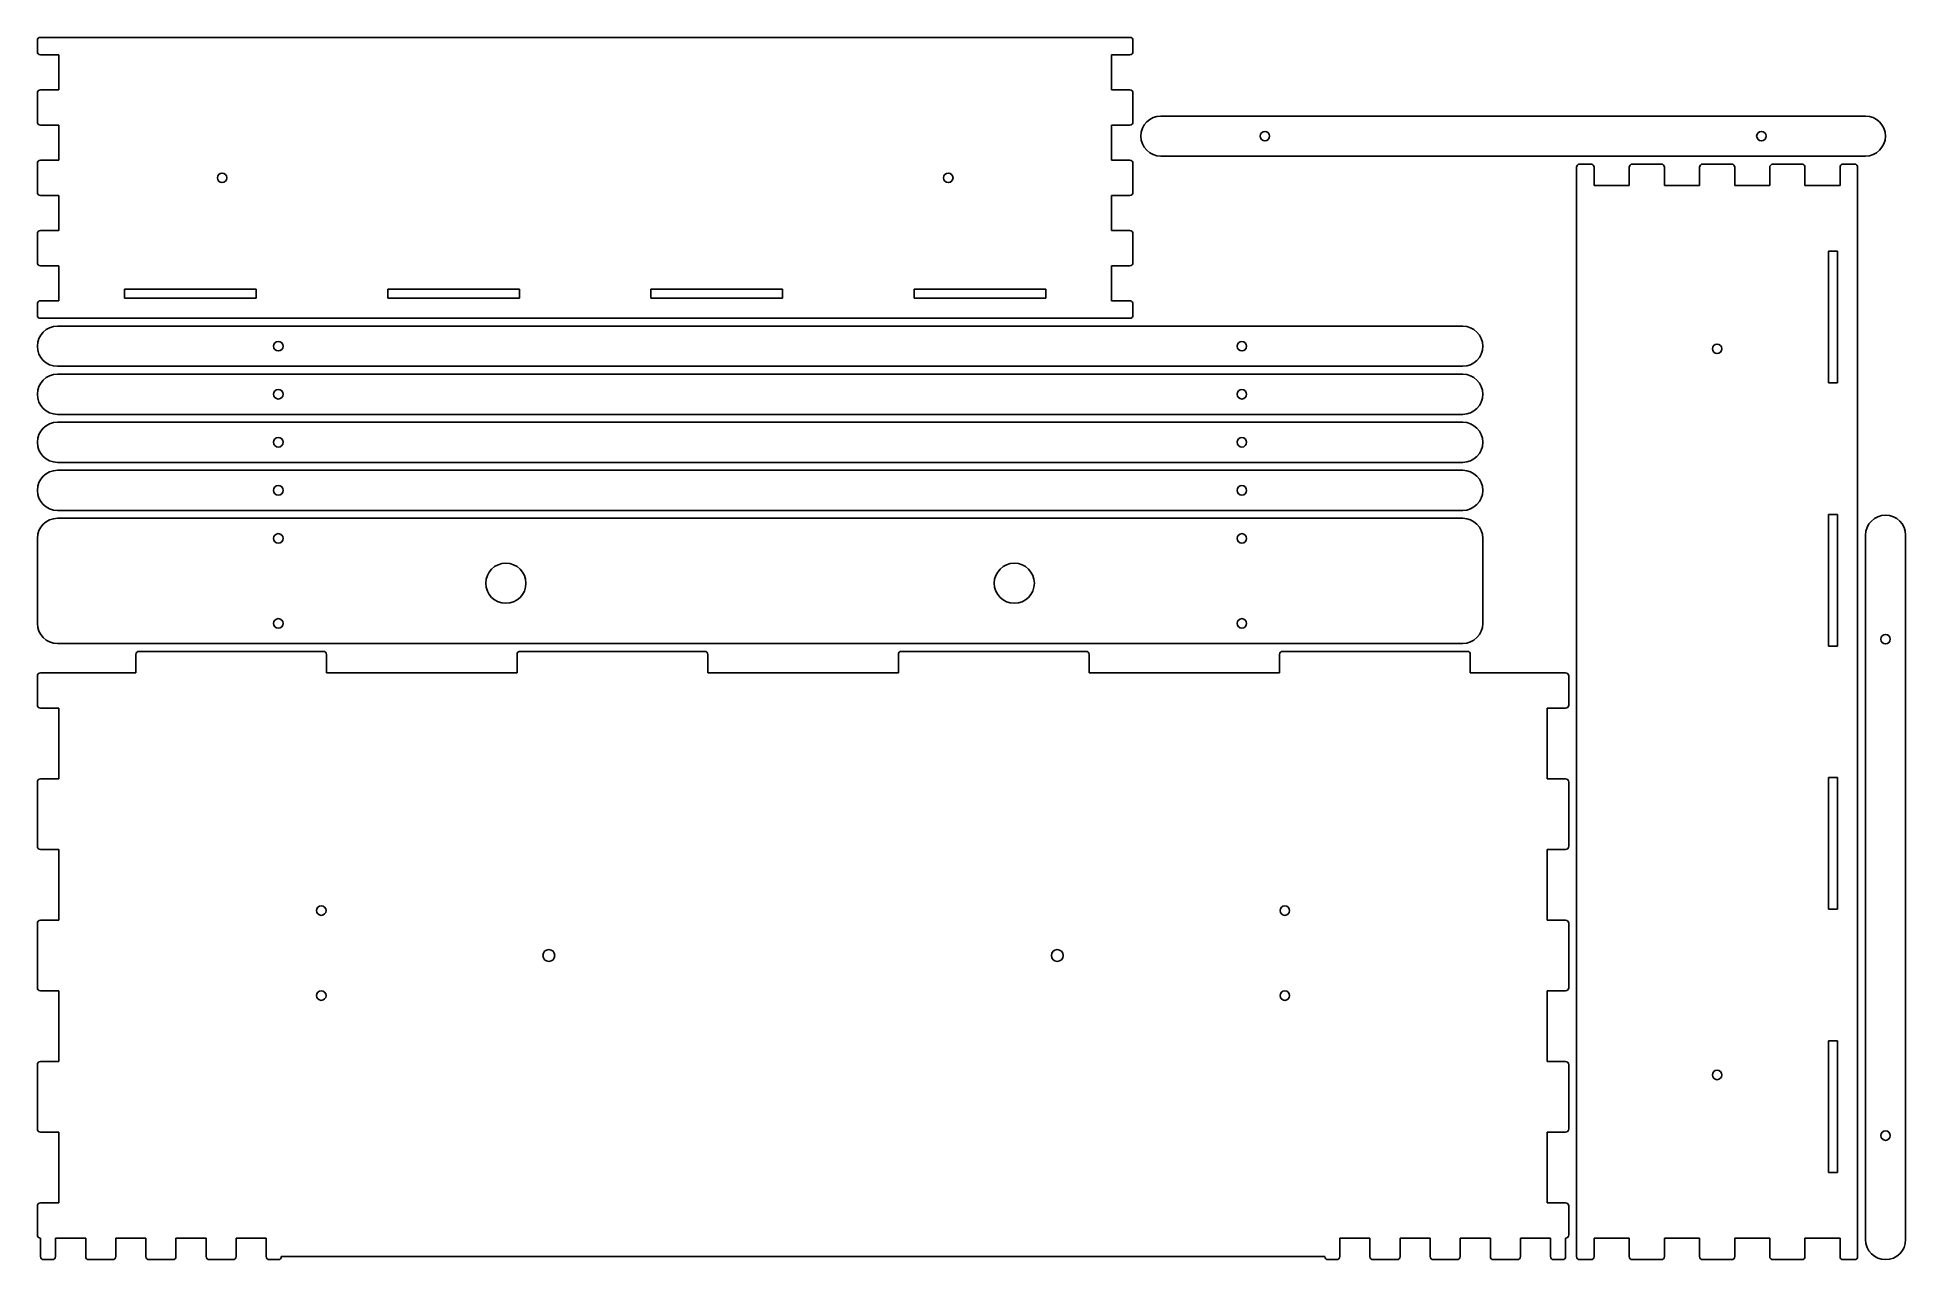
# Model space of a CAD drawing. Header units: millimetres. Extents: x 0 to 1182, y 0 to 774.
import ezdxf

# ---------------------------------------------------------------- set-up
doc = ezdxf.new("R2010")
doc.units = ezdxf.units.MM
doc.layers.add('SheetCutProfiles', color=7, linetype='CONTINUOUS')

msp = doc.modelspace()

# ---------------------------------------------------------------- linework, layer by layer
at = {"layer": 'SheetCutProfiles'}
for p, q in [((0, 771.6), (0, 764.5)), ((2, 773.6), (691.4, 773.6)), ((693.4, 771.6), (693.4, 764.5)), ((13.6, 762.5), (2, 762.5)), ((13.6, 740.3), (13.6, 762.5)), ((679.8, 762.5), (679.8, 740.3)), ((691.4, 762.5), (679.8, 762.5)), ((0, 738.3), (0, 720)), ((2, 740.3), (13.6, 740.3)), ((679.8, 740.3), (691.4, 740.3)), ((693.4, 738.3), (693.4, 720)), ((1156.9, 723.8), (711.1, 723.8)), ((13.6, 718), (2, 718)), ((13.6, 695.8), (13.6, 718)), ((679.8, 718), (679.8, 695.8)), ((691.4, 718), (679.8, 718)), ((1156.9, 698.4), (711.1, 698.4)), ((0, 693.8), (0, 675.6)), ((2, 695.8), (13.6, 695.8)), ((679.8, 695.8), (691.4, 695.8)), ((693.4, 693.8), (693.4, 675.6)), ((974.2, 691.4), (974.2, 2)), ((976.2, 693.4), (983.3, 693.4)), ((985.3, 679.8), (985.3, 691.4)), ((1007.5, 691.4), (1007.5, 679.8)), ((1009.5, 693.4), (1027.8, 693.4)), ((1029.8, 679.8), (1029.8, 691.4)), ((1052, 691.4), (1052, 679.8)), ((1054, 693.4), (1072.2, 693.4)), ((1074.2, 679.8), (1074.2, 691.4)), ((1096.4, 691.4), (1096.4, 679.8)), ((1098.4, 693.4), (1116.7, 693.4)), ((1118.7, 679.8), (1118.7, 691.4)), ((1140.9, 691.4), (1140.9, 679.8)), ((1142.9, 693.4), (1150, 693.4)), ((1152, 691.4), (1152, 2)), ((1007.5, 679.8), (985.3, 679.8)), ((1052, 679.8), (1029.8, 679.8)), ((1096.4, 679.8), (1074.2, 679.8)), ((1140.9, 679.8), (1118.7, 679.8)), ((13.6, 673.6), (2, 673.6)), ((13.6, 651.4), (13.6, 673.6)), ((679.8, 673.6), (679.8, 651.4)), ((691.4, 673.6), (679.8, 673.6)), ((2, 651.4), (13.6, 651.4)), ((679.8, 651.4), (691.4, 651.4)), ((0, 649.4), (0, 631.1)), ((693.4, 649.4), (693.4, 631.1)), ((13.6, 629.1), (2, 629.1)), ((13.6, 606.9), (13.6, 629.1)), ((679.8, 629.1), (679.8, 606.9)), ((691.4, 629.1), (679.8, 629.1)), ((1133.5, 638.2), (1139.3, 638.2)), ((1133.5, 554.9), (1133.5, 638.2)), ((1139.3, 638.2), (1139.3, 554.9)), ((0, 604.9), (0, 597.8)), ((2, 606.9), (13.6, 606.9)), ((138.5, 614.3), (55.2, 614.3)), ((55.2, 614.3), (55.2, 608.5)), ((55.2, 608.5), (138.5, 608.5)), ((138.5, 608.5), (138.5, 614.3)), ((305.1, 614.3), (221.8, 614.3)), ((221.8, 614.3), (221.8, 608.5)), ((221.8, 608.5), (305.1, 608.5)), ((305.1, 608.5), (305.1, 614.3)), ((471.6, 614.3), (388.3, 614.3)), ((388.3, 614.3), (388.3, 608.5)), ((388.3, 608.5), (471.6, 608.5)), ((471.6, 608.5), (471.6, 614.3)), ((638.2, 614.3), (554.9, 614.3)), ((554.9, 614.3), (554.9, 608.5)), ((554.9, 608.5), (638.2, 608.5)), ((638.2, 608.5), (638.2, 614.3)), ((679.8, 606.9), (691.4, 606.9)), ((693.4, 604.9), (693.4, 597.8)), ((2, 595.8), (691.4, 595.8)), ((12.7, 590.8), (902.1, 590.8)), ((12.7, 565.4), (902.1, 565.4)), ((902.1, 560.4), (12.7, 560.4)), ((1139.3, 554.9), (1133.5, 554.9)), ((902.1, 535), (12.7, 535)), ((12.7, 530), (902.1, 530)), ((12.7, 504.6), (902.1, 504.6)), ((902.1, 499.6), (12.7, 499.6)), ((902.1, 474.2), (12.7, 474.2)), ((12.7, 469.2), (902.1, 469.2)), ((1133.5, 471.6), (1139.3, 471.6)), ((1133.5, 388.3), (1133.5, 471.6)), ((1139.3, 471.6), (1139.3, 388.3)), ((0, 402.7), (0, 456.5)), ((914.8, 402.7), (914.8, 456.5)), ((1157, 12.7), (1157, 458.5)), ((1182.4, 12.7), (1182.4, 458.5)), ((12.7, 390), (902.1, 390)), ((62.3, 383), (62.3, 371.4)), ((64.3, 385), (181, 385)), ((183, 371.4), (183, 383)), ((303.6, 383), (303.6, 371.4)), ((305.6, 385), (422.3, 385)), ((424.3, 371.4), (424.3, 383)), ((544.9, 383), (544.9, 371.4)), ((546.9, 385), (663.6, 385)), ((665.6, 371.4), (665.6, 383)), ((786.2, 383), (786.2, 371.4)), ((788.2, 385), (904.9, 385)), ((906.9, 371.4), (906.9, 383)), ((1139.3, 388.3), (1133.5, 388.3)), ((0, 351), (0, 369.4)), ((2, 371.4), (62.3, 371.4)), ((183, 371.4), (303.6, 371.4)), ((424.3, 371.4), (544.9, 371.4)), ((665.6, 371.4), (786.2, 371.4)), ((906.9, 371.4), (967.2, 371.4)), ((969.2, 351), (969.2, 369.4)), ((13.6, 349), (2, 349)), ((13.6, 304.3), (13.6, 349)), ((955.6, 349), (955.6, 304.3)), ((967.2, 349), (955.6, 349)), ((0, 261.6), (0, 302.3)), ((2, 304.3), (13.6, 304.3)), ((955.6, 304.3), (967.2, 304.3)), ((969.2, 261.6), (969.2, 302.3)), ((1133.5, 305.1), (1139.3, 305.1)), ((1133.5, 221.8), (1133.5, 305.1)), ((1139.3, 305.1), (1139.3, 221.8)), ((13.6, 259.6), (2, 259.6)), ((13.6, 214.9), (13.6, 259.6)), ((955.6, 259.6), (955.6, 214.9)), ((967.2, 259.6), (955.6, 259.6)), ((0, 172.1), (0, 212.9)), ((2, 214.9), (13.6, 214.9)), ((955.6, 214.9), (967.2, 214.9)), ((969.2, 172.1), (969.2, 212.9)), ((1139.3, 221.8), (1133.5, 221.8)), ((13.6, 170.1), (2, 170.1)), ((13.6, 125.4), (13.6, 170.1)), ((955.6, 170.1), (955.6, 125.4)), ((967.2, 170.1), (955.6, 170.1)), ((1133.5, 138.5), (1139.3, 138.5)), ((1133.5, 55.2), (1133.5, 138.5)), ((1139.3, 138.5), (1139.3, 55.2)), ((0, 82.7), (0, 123.4)), ((2, 125.4), (13.6, 125.4)), ((955.6, 125.4), (967.2, 125.4)), ((969.2, 82.7), (969.2, 123.4)), ((13.6, 80.7), (2, 80.7)), ((13.6, 36), (13.6, 80.7)), ((955.6, 80.7), (955.6, 36)), ((967.2, 80.7), (955.6, 80.7)), ((1139.3, 55.2), (1133.5, 55.2)), ((2, 36), (13.6, 36)), ((955.6, 36), (967.2, 36)), ((0, 15.6), (0, 34)), ((969.2, 15.6), (969.2, 34)), ((2, 2), (2, 13.6)), ((11.5, 13.6), (11.5, 2)), ((30.6, 13.6), (11.5, 13.6)), ((30.6, 2), (30.6, 13.6)), ((49.6, 13.6), (49.6, 2)), ((68.7, 13.6), (49.6, 13.6)), ((68.7, 2), (68.7, 13.6)), ((87.7, 13.6), (87.7, 2)), ((106.8, 13.6), (87.7, 13.6)), ((106.8, 2), (106.8, 13.6)), ((125.8, 13.6), (125.8, 2)), ((144.9, 13.6), (125.8, 13.6)), ((144.9, 2), (144.9, 13.6)), ((824.3, 13.6), (824.3, 2)), ((843.4, 13.6), (824.3, 13.6)), ((843.4, 2), (843.4, 13.6)), ((862.4, 13.6), (862.4, 2)), ((881.5, 13.6), (862.4, 13.6)), ((881.5, 2), (881.5, 13.6)), ((900.5, 13.6), (900.5, 2)), ((919.6, 13.6), (900.5, 13.6)), ((919.6, 2), (919.6, 13.6)), ((938.6, 13.6), (938.6, 2)), ((957.7, 13.6), (938.6, 13.6)), ((957.7, 2), (957.7, 13.6)), ((967.2, 2), (967.2, 13.6)), ((985.3, 13.6), (1007.5, 13.6)), ((985.3, 2), (985.3, 13.6)), ((1007.5, 13.6), (1007.5, 2)), ((1029.8, 13.6), (1052, 13.6)), ((1029.8, 2), (1029.8, 13.6)), ((1052, 13.6), (1052, 2)), ((1074.2, 13.6), (1096.4, 13.6)), ((1074.2, 2), (1074.2, 13.6)), ((1096.4, 13.6), (1096.4, 2)), ((1118.7, 13.6), (1140.9, 13.6)), ((1118.7, 2), (1118.7, 13.6)), ((1140.9, 13.6), (1140.9, 2)), ((9.5, 0), (4, 0)), ((47.6, 0), (32.6, 0)), ((85.7, 0), (70.7, 0)), ((123.8, 0), (108.8, 0)), ((152.4, 0), (146.9, 0)), ((154.4, 2), (814.8, 2)), ((816.8, 0), (822.3, 0)), ((845.4, 0), (860.4, 0)), ((883.5, 0), (898.5, 0)), ((921.6, 0), (936.6, 0)), ((959.7, 0), (965.2, 0)), ((976.2, 0), (983.3, 0)), ((1009.5, 0), (1027.8, 0)), ((1054, 0), (1072.2, 0)), ((1098.4, 0), (1116.7, 0)), ((1142.9, 0), (1150, 0))]:
    msp.add_line(p, q, dxfattribs=at)
for centre, radius in [((776.9, 711.1), 3), ((1091.1, 711.1), 3), ((116.9, 684.7), 3), ((576.5, 684.7), 3), ((152.5, 578.1), 3), ((762.3, 578.1), 3), ((1063.1, 576.5), 3), ((152.5, 547.7), 3), ((762.3, 547.7), 3), ((152.5, 517.3), 3), ((762.3, 517.3), 3), ((152.5, 486.9), 3), ((762.3, 486.9), 3), ((152.5, 456.5), 3), ((762.3, 456.5), 3), ((296.5, 428.1), 12.7), ((618.3, 428.1), 12.7), ((152.5, 402.7), 3), ((762.3, 402.7), 3), ((1169.7, 392.7), 3), ((179.7, 220.9), 3), ((789.5, 220.9), 3), ((323.7, 192.5), 3.75), ((645.5, 192.5), 3.75), ((179.7, 167.1), 3), ((789.5, 167.1), 3), ((1063.1, 116.9), 3), ((1169.7, 78.5), 3)]:
    msp.add_circle(centre, radius, dxfattribs=at)
for centre, radius, start, end in [((2, 771.6), 2, 90, 180), ((691.4, 771.6), 2, 0, 90), ((2, 764.5), 2, 180, -90), ((691.4, 764.5), 2, -90, 0), ((2, 738.3), 2, 90, 180), ((691.4, 738.3), 2, 0, 90), ((711.1, 711.1), 12.7, 90, -90), ((1156.9, 711.1), 12.7, -90, 90), ((2, 720), 2, 180, -90), ((691.4, 720), 2, -90, 0), ((2, 693.8), 2, 90, 180), ((691.4, 693.8), 2, 0, 90), ((976.2, 691.4), 2, 90, 180), ((983.3, 691.4), 2, 0, 90), ((1009.5, 691.4), 2, 90, 180), ((1027.8, 691.4), 2, 0, 90), ((1054, 691.4), 2, 90, 180), ((1072.2, 691.4), 2, 0, 90), ((1098.4, 691.4), 2, 90, 180), ((1116.7, 691.4), 2, 0, 90), ((1142.9, 691.4), 2, 90, 180), ((1150, 691.4), 2, 0, 90), ((2, 675.6), 2, 180, -90), ((691.4, 675.6), 2, -90, 0), ((2, 649.4), 2, 90, 180), ((691.4, 649.4), 2, 0, 90), ((2, 631.1), 2, 180, -90), ((691.4, 631.1), 2, -90, 0), ((2, 604.9), 2, 90, 180), ((691.4, 604.9), 2, 0, 90), ((2, 597.8), 2, 180, -90), ((691.4, 597.8), 2, -90, 0), ((12.7, 578.1), 12.7, 90, -90), ((902.1, 578.1), 12.7, -90, 90), ((12.7, 547.7), 12.7, 90, -90), ((902.1, 547.7), 12.7, -90, 90), ((12.7, 517.3), 12.7, 90, -90), ((902.1, 517.3), 12.7, -90, 90), ((12.7, 486.9), 12.7, 90, -90), ((902.1, 486.9), 12.7, -90, 90), ((12.7, 456.5), 12.7, 90, 180), ((902.1, 456.5), 12.7, 0, 90), ((1169.7, 458.5), 12.7, 0, 180), ((12.7, 402.7), 12.7, 180, -90), ((902.1, 402.7), 12.7, -90, 0), ((64.3, 383), 2, 90, 180), ((181, 383), 2, 0, 90), ((305.6, 383), 2, 90, 180), ((422.3, 383), 2, 0, 90), ((546.9, 383), 2, 90, 180), ((663.6, 383), 2, 0, 90), ((788.2, 383), 2, 90, 180), ((904.9, 383), 2, 0, 90), ((2, 369.4), 2, 90, 180), ((967.2, 369.4), 2, 0, 90), ((2, 351), 2, 180, -90), ((967.2, 351), 2, -90, 0), ((2, 302.3), 2, 90, 180), ((967.2, 302.3), 2, 0, 90), ((2, 261.6), 2, 180, -90), ((967.2, 261.6), 2, -90, 0), ((2, 212.9), 2, 90, 180), ((967.2, 212.9), 2, 0, 90), ((2, 172.1), 2, 180, -90), ((967.2, 172.1), 2, -90, 0), ((2, 123.4), 2, 90, 180), ((967.2, 123.4), 2, 0, 90), ((2, 82.7), 2, 180, -90), ((967.2, 82.7), 2, -90, 0), ((2, 34), 2, 90, 180), ((967.2, 34), 2, 0, 90), ((2, 15.6), 2, 180, -90), ((967.2, 15.6), 2, -90, 0), ((1169.7, 12.7), 12.7, 180, 0), ((4, 2), 2, -180, -90), ((9.5, 2), 2, -90, 0), ((32.6, 2), 2, -180, -90), ((47.6, 2), 2, -90, 0), ((70.7, 2), 2, -180, -90), ((85.7, 2), 2, -90, 0), ((108.8, 2), 2, -180, -90), ((123.8, 2), 2, -90, 0), ((146.9, 2), 2, -180, -90), ((152.4, 2), 2, -90, 0), ((816.8, 2), 2, 180, -90), ((822.3, 2), 2, -90, 0), ((845.4, 2), 2, 180, -90), ((860.4, 2), 2, -90, 0), ((883.5, 2), 2, 180, -90), ((898.5, 2), 2, -90, 0), ((921.6, 2), 2, 180, -90), ((936.6, 2), 2, -90, 0), ((959.7, 2), 2, 180, -90), ((965.2, 2), 2, -90, 0), ((976.2, 2), 2, 180, -90), ((983.3, 2), 2, -90, 0), ((1009.5, 2), 2, 180, -90), ((1027.8, 2), 2, -90, 0), ((1054, 2), 2, 180, -90), ((1072.2, 2), 2, -90, 0), ((1098.4, 2), 2, 180, -90), ((1116.7, 2), 2, -90, 0), ((1142.9, 2), 2, 180, -90), ((1150, 2), 2, -90, 0)]:
    msp.add_arc(centre, radius, start, end, dxfattribs=at)

doc.saveas('drawing.dxf')
